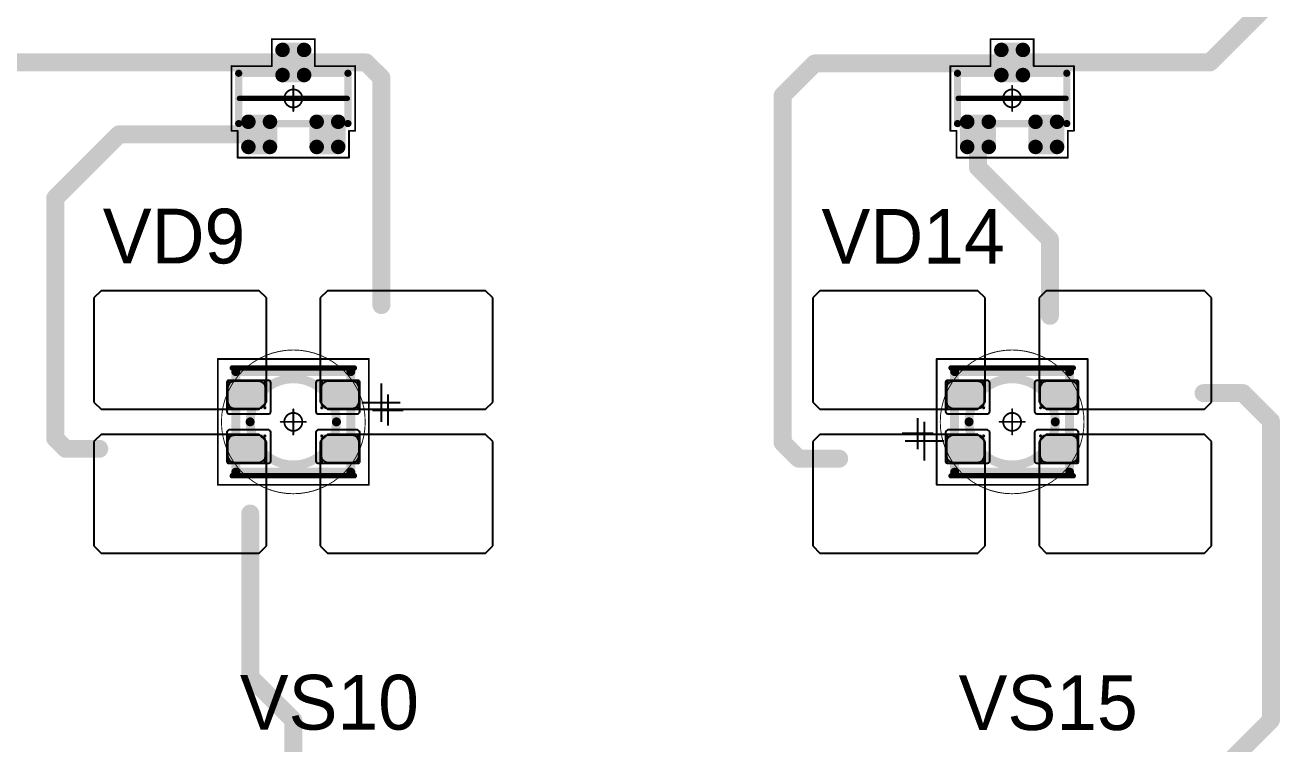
# Model space of a CAD drawing. Header units: millimetres. Extents: x 0 to 400, y 0 to 511.
# Drawn here: x 72.54 to 107.45, y 72.54 to 92.54 of the extents above; entities that cross this region are included whole.
import ezdxf

# ---------------------------------------------------------------- set-up
doc = ezdxf.new("R2010")
doc.units = ezdxf.units.MM
for name, color, linetype in [('Mechanical13', 56, 'Continuous'), ('Mechanical15', 56, 'Continuous'), ('Mechanical2', 216, 'Continuous'), ('TopLayer', 1, 'Continuous'), ('TopOverlay', 2, 'Continuous'), ('TopPaste', 8, 'Continuous'), ('TopSolder', 216, 'Continuous')]:
    doc.layers.add(name, color=color, linetype=linetype)

# ---------------------------------------------------------------- blocks, each defined once
blk = doc.blocks.new('SOT23_583')
at = {"layer": 'Mechanical13', "const_width": 0.2}
for points in [[(-0.7, 1.52), (0.7, 1.52)], [(-0.7, 1.52), (-0.7, -1.52)], [(0.7, 1.52), (0.7, -1.52)], [(-0.7, -1.52), (0.7, -1.52)]]:
    blk.add_lwpolyline(points, dxfattribs=at)
at = {"layer": 'Mechanical13', "const_width": 0.1}
for points in [[(-0.75, 1.52, 1), (-0.65, 1.52, 1)], [(-0.75, 1.52, 1), (-0.65, 1.52, 1)], [(0.65, 1.52, 1), (0.75, 1.52, 1)], [(0.65, 1.52, 1), (0.75, 1.52, 1)], [(-0.75, -1.52, 1), (-0.65, -1.52, 1)], [(-0.75, -1.52, 1), (-0.65, -1.52, 1)], [(0.65, -1.52, 1), (0.75, -1.52, 1)], [(0.65, -1.52, 1), (0.75, -1.52, 1)]]:
    blk.add_lwpolyline(points, format="xyb", close=True, dxfattribs=at)
at = {"layer": 'Mechanical15', "const_width": 0.05}
for points in [[(-1.65, 1.55), (-1.65, -1.55)], [(-1.65, 1.55), (-0.9, 1.55)], [(-0.9, 1.72), (-0.9, 1.55)], [(-0.9, 1.72), (0.9, 1.72)], [(0.9, 1.72), (0.9, 0.6)], [(0, 0.35), (0, -0.35)], [(0.9, 0.6), (1.65, 0.6)], [(1.65, 0.6), (1.65, -0.6)], [(-0.35, 0), (0.35, 0)], [(0.9, -0.6), (1.65, -0.6)], [(0.9, -0.6), (0.9, -1.72)], [(-1.65, -1.55), (-0.9, -1.55)], [(-0.9, -1.55), (-0.9, -1.72)], [(-0.9, -1.72), (0.9, -1.72)]]:
    blk.add_lwpolyline(points, dxfattribs=at)
at = {"layer": 'Mechanical15'}
for points, const_width in [([(-1.662, 1.55, 1), (-1.637, 1.55, 1)], 0.025), ([(-1.662, 1.55, 1), (-1.637, 1.55, 1)], 0.025), ([(-0.913, 1.72, 1), (-0.888, 1.72, 1)], 0.025), ([(-0.913, 1.72, 1), (-0.888, 1.72, 1)], 0.025), ([(-0.913, 1.55, 1), (-0.888, 1.55, 1)], 0.025), ([(-0.913, 1.55, 1), (-0.888, 1.55, 1)], 0.025), ([(0.888, 1.72, 1), (0.913, 1.72, 1)], 0.025), ([(0.888, 1.72, 1), (0.913, 1.72, 1)], 0.025), ([(-0.012, 0.35, 1), (0.012, 0.35, 1)], 0.025), ([(0.888, 0.6, 1), (0.913, 0.6, 1)], 0.025), ([(0.888, 0.6, 1), (0.913, 0.6, 1)], 0.025), ([(1.637, 0.6, 1), (1.662, 0.6, 1)], 0.025), ([(1.637, 0.6, 1), (1.662, 0.6, 1)], 0.025), ([(-0.362, 0, 1), (-0.337, 0, 1)], 0.025), ([(0.25, 0, 1), (-0.25, 0, 1)], 0.05), ([(-0.262, 0, 1), (-0.238, 0, 1)], 0.025), ([(0.238, 0, 1), (0.262, 0, 1)], 0.025), ([(0.337, 0, 1), (0.362, 0, 1)], 0.025), ([(-0.012, -0.35, 1), (0.012, -0.35, 1)], 0.025), ([(0.888, -0.6, 1), (0.913, -0.6, 1)], 0.025), ([(0.888, -0.6, 1), (0.913, -0.6, 1)], 0.025), ([(1.637, -0.6, 1), (1.662, -0.6, 1)], 0.025), ([(1.637, -0.6, 1), (1.662, -0.6, 1)], 0.025), ([(-1.662, -1.55, 1), (-1.637, -1.55, 1)], 0.025), ([(-1.662, -1.55, 1), (-1.637, -1.55, 1)], 0.025), ([(-0.913, -1.55, 1), (-0.888, -1.55, 1)], 0.025), ([(-0.913, -1.55, 1), (-0.888, -1.55, 1)], 0.025), ([(-0.913, -1.72, 1), (-0.888, -1.72, 1)], 0.025), ([(-0.913, -1.72, 1), (-0.888, -1.72, 1)], 0.025), ([(0.888, -1.72, 1), (0.913, -1.72, 1)], 0.025), ([(0.888, -1.72, 1), (0.913, -1.72, 1)], 0.025)]:
    blk.add_lwpolyline(points, format="xyb", close=True, dxfattribs=dict(at, const_width=const_width))
at = {"layer": 'TopLayer', "const_width": 0.1}
for points in [[(-1.4, 1.25, 1), (-1.3, 1.25, 1)], [(-0.7, 1.25, 1), (-0.6, 1.25, 1)], [(-1.4, 0.65, 1), (-1.3, 0.65, 1)], [(-0.7, 0.65, 1), (-0.6, 0.65, 1)], [(0.6, 0.3, 1), (0.7, 0.3, 1)], [(1.3, 0.3, 1), (1.4, 0.3, 1)], [(0.6, -0.3, 1), (0.7, -0.3, 1)], [(1.3, -0.3, 1), (1.4, -0.3, 1)], [(-1.4, -0.65, 1), (-1.3, -0.65, 1)], [(-0.7, -0.65, 1), (-0.6, -0.65, 1)], [(-1.4, -1.25, 1), (-1.3, -1.25, 1)], [(-0.7, -1.25, 1), (-0.6, -1.25, 1)]]:
    blk.add_lwpolyline(points, format="xyb", close=True, dxfattribs=at)
at = {"layer": 'TopLayer'}
for points in [[(-1.45, 1.25), (-1.45, 0.65), (-0.55, 1.25), (-0.55, 0.65)], [(-1.35, 1.35), (-1.35, 0.55), (-0.65, 1.35), (-0.65, 0.55)], [(0.65, 0.4), (0.65, -0.4), (1.35, 0.4), (1.35, -0.4)], [(0.55, 0.3), (0.55, -0.3), (1.45, 0.3), (1.45, -0.3)], [(-1.45, -0.65), (-1.45, -1.25), (-0.55, -0.65), (-0.55, -1.25)], [(-1.35, -0.55), (-1.35, -1.35), (-0.65, -0.55), (-0.65, -1.35)]]:
    blk.add_solid(points, dxfattribs=at)
at = {"layer": 'TopOverlay', "const_width": 0.15}
blk.add_lwpolyline([(0, 1.5), (0, -1.5)], dxfattribs=at)
at = {"layer": 'TopOverlay', "const_width": 0.075}
for points in [[(-0.038, 1.5, 1), (0.038, 1.5, 1)], [(-0.038, -1.5, 1), (0.038, -1.5, 1)]]:
    blk.add_lwpolyline(points, format="xyb", close=True, dxfattribs=at)
at = {"layer": 'TopPaste', "const_width": 0.075}
for points in [[(-1.387, 1.25, 1), (-1.313, 1.25, 1)], [(-0.687, 1.25, 1), (-0.613, 1.25, 1)], [(-1.387, 0.65, 1), (-1.313, 0.65, 1)], [(-0.687, 0.65, 1), (-0.613, 0.65, 1)], [(0.613, 0.3, 1), (0.687, 0.3, 1)], [(1.313, 0.3, 1), (1.387, 0.3, 1)], [(0.613, -0.3, 1), (0.687, -0.3, 1)], [(1.313, -0.3, 1), (1.387, -0.3, 1)], [(-1.387, -0.65, 1), (-1.313, -0.65, 1)], [(-0.687, -0.65, 1), (-0.613, -0.65, 1)], [(-1.387, -1.25, 1), (-1.313, -1.25, 1)], [(-0.687, -1.25, 1), (-0.613, -1.25, 1)]]:
    blk.add_lwpolyline(points, format="xyb", close=True, dxfattribs=at)
at = {"layer": 'TopPaste'}
for points in [[(-1.425, 1.25), (-1.425, 0.65), (-0.575, 1.25), (-0.575, 0.65)], [(-1.35, 1.325), (-1.35, 0.575), (-0.65, 1.325), (-0.65, 0.575)], [(0.65, 0.375), (0.65, -0.375), (1.35, 0.375), (1.35, -0.375)], [(0.575, 0.3), (0.575, -0.3), (1.425, 0.3), (1.425, -0.3)], [(-1.425, -0.65), (-1.425, -1.25), (-0.575, -0.65), (-0.575, -1.25)], [(-1.35, -0.575), (-1.35, -1.325), (-0.65, -0.575), (-0.65, -1.325)]]:
    blk.add_solid(points, dxfattribs=at)
at = {"layer": 'TopSolder', "const_width": 0.202}
for points in [[(-1.451, 1.25, 1), (-1.249, 1.25, 1)], [(-0.751, 1.25, 1), (-0.549, 1.25, 1)], [(-1.451, 0.65, 1), (-1.249, 0.65, 1)], [(-0.751, 0.65, 1), (-0.549, 0.65, 1)], [(0.549, 0.3, 1), (0.751, 0.3, 1)], [(1.249, 0.3, 1), (1.451, 0.3, 1)], [(0.549, -0.3, 1), (0.751, -0.3, 1)], [(1.249, -0.3, 1), (1.451, -0.3, 1)], [(-1.451, -0.65, 1), (-1.249, -0.65, 1)], [(-0.751, -0.65, 1), (-0.549, -0.65, 1)], [(-1.451, -1.25, 1), (-1.249, -1.25, 1)], [(-0.751, -1.25, 1), (-0.549, -1.25, 1)]]:
    blk.add_lwpolyline(points, format="xyb", close=True, dxfattribs=at)
at = {"layer": 'TopSolder'}
for points in [[(-1.35, 1.452), (-1.35, 0.448), (-0.65, 1.452), (-0.65, 0.448)], [(-1.552, 1.25), (-1.552, 0.65), (-0.448, 1.25), (-0.448, 0.65)], [(0.65, 0.502), (0.65, -0.502), (1.35, 0.502), (1.35, -0.502)], [(0.448, 0.3), (0.448, -0.3), (1.552, 0.3), (1.552, -0.3)], [(-1.552, -0.65), (-1.552, -1.25), (-0.448, -0.65), (-0.448, -1.25)], [(-1.35, -0.448), (-1.35, -1.452), (-0.65, -0.448), (-0.65, -1.452)]]:
    blk.add_solid(points, dxfattribs=at)
blk = doc.blocks.new('SOT23_588')
at = {"layer": 'Mechanical13', "const_width": 0.2}
for points in [[(-0.7, 1.52), (0.7, 1.52)], [(-0.7, 1.52), (-0.7, -1.52)], [(0.7, 1.52), (0.7, -1.52)], [(-0.7, -1.52), (0.7, -1.52)]]:
    blk.add_lwpolyline(points, dxfattribs=at)
at = {"layer": 'Mechanical13', "const_width": 0.1}
for points in [[(-0.75, 1.52, 1), (-0.65, 1.52, 1)], [(-0.75, 1.52, 1), (-0.65, 1.52, 1)], [(0.65, 1.52, 1), (0.75, 1.52, 1)], [(0.65, 1.52, 1), (0.75, 1.52, 1)], [(-0.75, -1.52, 1), (-0.65, -1.52, 1)], [(-0.75, -1.52, 1), (-0.65, -1.52, 1)], [(0.65, -1.52, 1), (0.75, -1.52, 1)], [(0.65, -1.52, 1), (0.75, -1.52, 1)]]:
    blk.add_lwpolyline(points, format="xyb", close=True, dxfattribs=at)
at = {"layer": 'Mechanical15', "const_width": 0.05}
for points in [[(-1.65, 1.55), (-1.65, -1.55)], [(-1.65, 1.55), (-0.9, 1.55)], [(-0.9, 1.72), (-0.9, 1.55)], [(-0.9, 1.72), (0.9, 1.72)], [(0.9, 1.72), (0.9, 0.6)], [(0, 0.35), (0, -0.35)], [(0.9, 0.6), (1.65, 0.6)], [(1.65, 0.6), (1.65, -0.6)], [(-0.35, 0), (0.35, 0)], [(0.9, -0.6), (1.65, -0.6)], [(0.9, -0.6), (0.9, -1.72)], [(-1.65, -1.55), (-0.9, -1.55)], [(-0.9, -1.55), (-0.9, -1.72)], [(-0.9, -1.72), (0.9, -1.72)]]:
    blk.add_lwpolyline(points, dxfattribs=at)
at = {"layer": 'Mechanical15'}
for points, const_width in [([(-1.662, 1.55, 1), (-1.637, 1.55, 1)], 0.025), ([(-1.662, 1.55, 1), (-1.637, 1.55, 1)], 0.025), ([(-0.913, 1.72, 1), (-0.888, 1.72, 1)], 0.025), ([(-0.913, 1.72, 1), (-0.888, 1.72, 1)], 0.025), ([(-0.913, 1.55, 1), (-0.888, 1.55, 1)], 0.025), ([(-0.913, 1.55, 1), (-0.888, 1.55, 1)], 0.025), ([(0.888, 1.72, 1), (0.913, 1.72, 1)], 0.025), ([(0.888, 1.72, 1), (0.913, 1.72, 1)], 0.025), ([(-0.012, 0.35, 1), (0.012, 0.35, 1)], 0.025), ([(0.888, 0.6, 1), (0.913, 0.6, 1)], 0.025), ([(0.888, 0.6, 1), (0.913, 0.6, 1)], 0.025), ([(1.637, 0.6, 1), (1.662, 0.6, 1)], 0.025), ([(1.637, 0.6, 1), (1.662, 0.6, 1)], 0.025), ([(-0.362, 0, 1), (-0.337, 0, 1)], 0.025), ([(0.25, 0, 1), (-0.25, 0, 1)], 0.05), ([(-0.262, 0, 1), (-0.238, 0, 1)], 0.025), ([(0.238, 0, 1), (0.262, 0, 1)], 0.025), ([(0.337, 0, 1), (0.362, 0, 1)], 0.025), ([(-0.012, -0.35, 1), (0.012, -0.35, 1)], 0.025), ([(0.888, -0.6, 1), (0.913, -0.6, 1)], 0.025), ([(0.888, -0.6, 1), (0.913, -0.6, 1)], 0.025), ([(1.637, -0.6, 1), (1.662, -0.6, 1)], 0.025), ([(1.637, -0.6, 1), (1.662, -0.6, 1)], 0.025), ([(-1.662, -1.55, 1), (-1.637, -1.55, 1)], 0.025), ([(-1.662, -1.55, 1), (-1.637, -1.55, 1)], 0.025), ([(-0.913, -1.55, 1), (-0.888, -1.55, 1)], 0.025), ([(-0.913, -1.55, 1), (-0.888, -1.55, 1)], 0.025), ([(-0.913, -1.72, 1), (-0.888, -1.72, 1)], 0.025), ([(-0.913, -1.72, 1), (-0.888, -1.72, 1)], 0.025), ([(0.888, -1.72, 1), (0.913, -1.72, 1)], 0.025), ([(0.888, -1.72, 1), (0.913, -1.72, 1)], 0.025)]:
    blk.add_lwpolyline(points, format="xyb", close=True, dxfattribs=dict(at, const_width=const_width))
at = {"layer": 'TopLayer', "const_width": 0.1}
for points in [[(-1.4, 1.25, 1), (-1.3, 1.25, 1)], [(-0.7, 1.25, 1), (-0.6, 1.25, 1)], [(-1.4, 0.65, 1), (-1.3, 0.65, 1)], [(-0.7, 0.65, 1), (-0.6, 0.65, 1)], [(0.6, 0.3, 1), (0.7, 0.3, 1)], [(1.3, 0.3, 1), (1.4, 0.3, 1)], [(0.6, -0.3, 1), (0.7, -0.3, 1)], [(1.3, -0.3, 1), (1.4, -0.3, 1)], [(-1.4, -0.65, 1), (-1.3, -0.65, 1)], [(-0.7, -0.65, 1), (-0.6, -0.65, 1)], [(-1.4, -1.25, 1), (-1.3, -1.25, 1)], [(-0.7, -1.25, 1), (-0.6, -1.25, 1)]]:
    blk.add_lwpolyline(points, format="xyb", close=True, dxfattribs=at)
at = {"layer": 'TopLayer'}
for points in [[(-1.45, 1.25), (-1.45, 0.65), (-0.55, 1.25), (-0.55, 0.65)], [(-1.35, 1.35), (-1.35, 0.55), (-0.65, 1.35), (-0.65, 0.55)], [(0.65, 0.4), (0.65, -0.4), (1.35, 0.4), (1.35, -0.4)], [(0.55, 0.3), (0.55, -0.3), (1.45, 0.3), (1.45, -0.3)], [(-1.45, -0.65), (-1.45, -1.25), (-0.55, -0.65), (-0.55, -1.25)], [(-1.35, -0.55), (-1.35, -1.35), (-0.65, -0.55), (-0.65, -1.35)]]:
    blk.add_solid(points, dxfattribs=at)
at = {"layer": 'TopOverlay', "const_width": 0.15}
blk.add_lwpolyline([(0, 1.5), (0, -1.5)], dxfattribs=at)
at = {"layer": 'TopOverlay', "const_width": 0.075}
for points in [[(-0.038, 1.5, 1), (0.038, 1.5, 1)], [(-0.038, -1.5, 1), (0.038, -1.5, 1)]]:
    blk.add_lwpolyline(points, format="xyb", close=True, dxfattribs=at)
at = {"layer": 'TopPaste', "const_width": 0.075}
for points in [[(-1.387, 1.25, 1), (-1.313, 1.25, 1)], [(-0.687, 1.25, 1), (-0.613, 1.25, 1)], [(-1.387, 0.65, 1), (-1.313, 0.65, 1)], [(-0.687, 0.65, 1), (-0.613, 0.65, 1)], [(0.613, 0.3, 1), (0.687, 0.3, 1)], [(1.313, 0.3, 1), (1.387, 0.3, 1)], [(0.613, -0.3, 1), (0.687, -0.3, 1)], [(1.313, -0.3, 1), (1.387, -0.3, 1)], [(-1.387, -0.65, 1), (-1.313, -0.65, 1)], [(-0.687, -0.65, 1), (-0.613, -0.65, 1)], [(-1.387, -1.25, 1), (-1.313, -1.25, 1)], [(-0.687, -1.25, 1), (-0.613, -1.25, 1)]]:
    blk.add_lwpolyline(points, format="xyb", close=True, dxfattribs=at)
at = {"layer": 'TopPaste'}
for points in [[(-1.425, 1.25), (-1.425, 0.65), (-0.575, 1.25), (-0.575, 0.65)], [(-1.35, 1.325), (-1.35, 0.575), (-0.65, 1.325), (-0.65, 0.575)], [(0.65, 0.375), (0.65, -0.375), (1.35, 0.375), (1.35, -0.375)], [(0.575, 0.3), (0.575, -0.3), (1.425, 0.3), (1.425, -0.3)], [(-1.425, -0.65), (-1.425, -1.25), (-0.575, -0.65), (-0.575, -1.25)], [(-1.35, -0.575), (-1.35, -1.325), (-0.65, -0.575), (-0.65, -1.325)]]:
    blk.add_solid(points, dxfattribs=at)
at = {"layer": 'TopSolder', "const_width": 0.202}
for points in [[(-1.451, 1.25, 1), (-1.249, 1.25, 1)], [(-0.751, 1.25, 1), (-0.549, 1.25, 1)], [(-1.451, 0.65, 1), (-1.249, 0.65, 1)], [(-0.751, 0.65, 1), (-0.549, 0.65, 1)], [(0.549, 0.3, 1), (0.751, 0.3, 1)], [(1.249, 0.3, 1), (1.451, 0.3, 1)], [(0.549, -0.3, 1), (0.751, -0.3, 1)], [(1.249, -0.3, 1), (1.451, -0.3, 1)], [(-1.451, -0.65, 1), (-1.249, -0.65, 1)], [(-0.751, -0.65, 1), (-0.549, -0.65, 1)], [(-1.451, -1.25, 1), (-1.249, -1.25, 1)], [(-0.751, -1.25, 1), (-0.549, -1.25, 1)]]:
    blk.add_lwpolyline(points, format="xyb", close=True, dxfattribs=at)
at = {"layer": 'TopSolder'}
for points in [[(-1.35, 1.452), (-1.35, 0.448), (-0.65, 1.452), (-0.65, 0.448)], [(-1.552, 1.25), (-1.552, 0.65), (-0.448, 1.25), (-0.448, 0.65)], [(0.65, 0.502), (0.65, -0.502), (1.35, 0.502), (1.35, -0.502)], [(0.448, 0.3), (0.448, -0.3), (1.552, 0.3), (1.552, -0.3)], [(-1.552, -0.65), (-1.552, -1.25), (-0.448, -0.65), (-0.448, -1.25)], [(-1.35, -0.448), (-1.35, -1.452), (-0.65, -0.448), (-0.65, -1.452)]]:
    blk.add_solid(points, dxfattribs=at)
blk = doc.blocks.new('E65F_787')
at = {"layer": 'Mechanical13'}
for p, q in [((2.441, 1.071), (2.441, 0)), ((1.905, 0.536), (2.976, 0.536))]:
    blk.add_line(p, q, dxfattribs=at)
at = {"layer": 'Mechanical13', "const_width": 0.25}
for points in [[(-1.6, 1.4), (-1.6, -1.4)], [(1.6, 1.4), (-1.6, 1.4)], [(1.6, 1.4), (1.6, -1.4)], [(1.6, -1.4), (-1.6, -1.4)]]:
    blk.add_lwpolyline(points, dxfattribs=at)
at = {"layer": 'Mechanical13'}
for points, const_width in [([(-1.663, 1.4, 1), (-1.538, 1.4, 1)], 0.125), ([(-1.663, 1.4, 1), (-1.538, 1.4, 1)], 0.125), ([(1.537, 1.4, 1), (1.662, 1.4, 1)], 0.125), ([(1.537, 1.4, 1), (1.662, 1.4, 1)], 0.125), ([(1.2, 0, 1), (-1.2, 0, 1)], 0.25), ([(-1.263, 0, 1), (-1.138, 0, 1)], 0.125), ([(1.137, 0, 1), (1.262, 0, 1)], 0.125), ([(-1.663, -1.4, 1), (-1.538, -1.4, 1)], 0.125), ([(-1.663, -1.4, 1), (-1.538, -1.4, 1)], 0.125), ([(1.537, -1.4, 1), (1.662, -1.4, 1)], 0.125), ([(1.537, -1.4, 1), (1.662, -1.4, 1)], 0.125)]:
    blk.add_lwpolyline(points, format="xyb", close=True, dxfattribs=dict(at, const_width=const_width))
at = {"layer": 'Mechanical15', "const_width": 0.05}
for points in [[(2.1, 1.75), (-2.1, 1.75)], [(-2.1, 1.75), (-2.1, -1.75)], [(2.1, 1.75), (2.1, -1.75)], [(0, 0.35), (0, -0.35)], [(0, 0.35), (0, -0.35)], [(0.35, 0), (-0.35, 0)], [(0.35, 0), (-0.35, 0)], [(2.1, -1.75), (-2.1, -1.75)]]:
    blk.add_lwpolyline(points, dxfattribs=at)
at = {"layer": 'Mechanical15'}
for points, const_width in [([(-2.113, 1.75, 1), (-2.088, 1.75, 1)], 0.025), ([(-2.113, 1.75, 1), (-2.088, 1.75, 1)], 0.025), ([(2.087, 1.75, 1), (2.112, 1.75, 1)], 0.025), ([(2.087, 1.75, 1), (2.112, 1.75, 1)], 0.025), ([(-0.013, 0.35, 1), (0.012, 0.35, 1)], 0.025), ([(-0.013, 0.35, 1), (0.012, 0.35, 1)], 0.025), ([(-0.363, 0, 1), (-0.338, 0, 1)], 0.025), ([(-0.363, 0, 1), (-0.338, 0, 1)], 0.025), ([(0.25, 0, 1), (-0.25, 0, 1)], 0.05), ([(0.25, 0, 1), (-0.25, 0, 1)], 0.05), ([(-0.263, 0, 1), (-0.238, 0, 1)], 0.025), ([(-0.263, 0, 1), (-0.238, 0, 1)], 0.025), ([(0.237, 0, 1), (0.262, 0, 1)], 0.025), ([(0.237, 0, 1), (0.262, 0, 1)], 0.025), ([(0.337, 0, 1), (0.362, 0, 1)], 0.025), ([(0.337, 0, 1), (0.362, 0, 1)], 0.025), ([(-0.013, -0.35, 1), (0.012, -0.35, 1)], 0.025), ([(-0.013, -0.35, 1), (0.012, -0.35, 1)], 0.025), ([(-2.113, -1.75, 1), (-2.088, -1.75, 1)], 0.025), ([(-2.113, -1.75, 1), (-2.088, -1.75, 1)], 0.025), ([(2.087, -1.75, 1), (2.112, -1.75, 1)], 0.025), ([(2.087, -1.75, 1), (2.112, -1.75, 1)], 0.025)]:
    blk.add_lwpolyline(points, format="xyb", close=True, dxfattribs=dict(at, const_width=const_width))
at = {"layer": 'TopLayer'}
for p, q in [((-5.35, 3.65), (-5.55, 3.45)), ((-0.95, 3.65), (-5.35, 3.65)), ((-5.35, 3.65), (-5.35, 3.65)), ((-0.75, 3.45), (-0.95, 3.65)), ((0.95, 3.65), (0.75, 3.45)), ((5.35, 3.65), (0.95, 3.65)), ((0.95, 3.65), (0.95, 3.65)), ((5.55, 3.45), (5.35, 3.65)), ((-5.55, 3.45), (-5.55, 3.45)), ((-5.55, 3.45), (-5.55, 0.55)), ((-0.75, 0.55), (-0.75, 3.45)), ((0.75, 3.45), (0.75, 3.45)), ((0.75, 3.45), (0.75, 0.55)), ((5.55, 0.55), (5.55, 3.45)), ((-5.55, 0.55), (-5.35, 0.35)), ((-5.35, 0.35), (-0.95, 0.35)), ((-0.95, 0.35), (-0.75, 0.55)), ((0.75, 0.55), (0.95, 0.35)), ((0.95, 0.35), (5.35, 0.35)), ((5.35, 0.35), (5.55, 0.55)), ((-5.35, -0.35), (-5.55, -0.55)), ((-5.55, -0.55), (-5.55, -0.55)), ((-5.55, -0.55), (-5.55, -3.45)), ((-0.95, -0.35), (-5.35, -0.35)), ((-5.35, -0.35), (-5.35, -0.35)), ((-0.75, -0.55), (-0.95, -0.35)), ((-0.75, -3.45), (-0.75, -0.55)), ((0.95, -0.35), (0.75, -0.55)), ((0.75, -0.55), (0.75, -0.55)), ((0.75, -0.55), (0.75, -3.45)), ((5.35, -0.35), (0.95, -0.35)), ((0.95, -0.35), (0.95, -0.35)), ((5.55, -0.55), (5.35, -0.35)), ((5.55, -3.45), (5.55, -0.55)), ((-5.55, -3.45), (-5.35, -3.65)), ((-0.95, -3.65), (-0.75, -3.45)), ((0.75, -3.45), (0.95, -3.65)), ((5.35, -3.65), (5.55, -3.45)), ((-5.35, -3.65), (-0.95, -3.65)), ((0.95, -3.65), (5.35, -3.65))]:
    blk.add_line(p, q, dxfattribs=at)
at = {"layer": 'TopLayer', "const_width": 0.04}
for points in [[(-1.83, 1.11, 1), (-1.79, 1.11, 1)], [(-0.81, 1.11, 1), (-0.77, 1.11, 1)], [(0.77, 1.11, 1), (0.81, 1.11, 1)], [(1.79, 1.11, 1), (1.83, 1.11, 1)], [(-1.83, 0.39, 1), (-1.79, 0.39, 1)], [(-0.81, 0.39, 1), (-0.77, 0.39, 1)], [(0.77, 0.39, 1), (0.81, 0.39, 1)], [(1.79, 0.39, 1), (1.83, 0.39, 1)], [(-1.83, -0.39, 1), (-1.79, -0.39, 1)], [(-0.81, -0.39, 1), (-0.77, -0.39, 1)], [(0.77, -0.39, 1), (0.81, -0.39, 1)], [(1.79, -0.39, 1), (1.83, -0.39, 1)], [(-1.83, -1.11, 1), (-1.79, -1.11, 1)], [(-0.81, -1.11, 1), (-0.77, -1.11, 1)], [(0.77, -1.11, 1), (0.81, -1.11, 1)], [(1.79, -1.11, 1), (1.83, -1.11, 1)]]:
    blk.add_lwpolyline(points, format="xyb", close=True, dxfattribs=at)
at = {"layer": 'TopLayer'}
for points in [[(-1.85, 1.11), (-1.85, 0.39), (-0.75, 1.11), (-0.75, 0.39)], [(-1.81, 1.15), (-1.81, 0.35), (-0.79, 1.15), (-0.79, 0.35)], [(0.75, 1.11), (0.75, 0.39), (1.85, 1.11), (1.85, 0.39)], [(0.79, 1.15), (0.79, 0.35), (1.81, 1.15), (1.81, 0.35)], [(-1.85, -0.39), (-1.85, -1.11), (-0.75, -0.39), (-0.75, -1.11)], [(-1.81, -0.35), (-1.81, -1.15), (-0.79, -0.35), (-0.79, -1.15)], [(0.75, -0.39), (0.75, -1.11), (1.85, -0.39), (1.85, -1.11)], [(0.79, -0.35), (0.79, -1.15), (1.81, -0.35), (1.81, -1.15)]]:
    blk.add_solid(points, dxfattribs=at)
at = {"layer": 'TopOverlay'}
for p, q in [((2.628, 0.757), (2.628, -0.1)), ((2.2, 0.328), (3.057, 0.328))]:
    blk.add_line(p, q, dxfattribs=at)
at = {"layer": 'TopOverlay', "const_width": 0.15}
for points in [[(1.7, 1.5), (-1.7, 1.5)], [(1.7, -1.5), (-1.7, -1.5)]]:
    blk.add_lwpolyline(points, dxfattribs=at)
at = {"layer": 'TopOverlay', "const_width": 0.075}
for points in [[(-1.738, 1.5, 1), (-1.663, 1.5, 1)], [(1.662, 1.5, 1), (1.737, 1.5, 1)], [(-1.738, -1.5, 1), (-1.663, -1.5, 1)], [(1.662, -1.5, 1), (1.737, -1.5, 1)]]:
    blk.add_lwpolyline(points, format="xyb", close=True, dxfattribs=at)
at = {"layer": 'TopPaste'}
for p, q in [((-1.773, 1.073), (-1.814, 1.011)), ((-1.711, 1.114), (-1.773, 1.073)), ((-1.638, 1.129), (-1.711, 1.114)), ((-0.963, 1.129), (-1.638, 1.129)), ((-0.889, 1.114), (-0.963, 1.129)), ((-0.827, 1.073), (-0.889, 1.114)), ((-0.786, 1.011), (-0.827, 1.073)), ((0.827, 1.073), (0.786, 1.011)), ((0.889, 1.114), (0.827, 1.073)), ((0.962, 1.129), (0.889, 1.114)), ((1.637, 1.129), (0.962, 1.129)), ((1.711, 1.114), (1.637, 1.129)), ((1.773, 1.073), (1.711, 1.114)), ((1.814, 1.011), (1.773, 1.073)), ((-1.814, 1.011), (-1.829, 0.938)), ((-1.829, 0.938), (-1.829, 0.563)), ((-0.771, 0.938), (-0.786, 1.011)), ((-0.771, 0.563), (-0.771, 0.938)), ((0.786, 1.011), (0.771, 0.938)), ((0.771, 0.938), (0.771, 0.563)), ((1.829, 0.938), (1.814, 1.011)), ((1.829, 0.563), (1.829, 0.938)), ((-1.829, 0.563), (-1.814, 0.489)), ((-1.814, 0.489), (-1.773, 0.427)), ((-1.773, 0.427), (-1.711, 0.386)), ((-1.711, 0.386), (-1.638, 0.371)), ((-1.638, 0.371), (-0.963, 0.371)), ((-0.963, 0.371), (-0.889, 0.386)), ((-0.889, 0.386), (-0.827, 0.427)), ((-0.827, 0.427), (-0.786, 0.489)), ((-0.786, 0.489), (-0.771, 0.563)), ((0.771, 0.563), (0.786, 0.489)), ((0.786, 0.489), (0.827, 0.427)), ((0.827, 0.427), (0.889, 0.386)), ((0.889, 0.386), (0.962, 0.371)), ((0.962, 0.371), (1.637, 0.371)), ((1.637, 0.371), (1.711, 0.386)), ((1.711, 0.386), (1.773, 0.427)), ((1.773, 0.427), (1.814, 0.489)), ((1.814, 0.489), (1.829, 0.563)), ((-1.814, -0.489), (-1.829, -0.563)), ((-1.829, -0.563), (-1.829, -0.938)), ((-1.773, -0.427), (-1.814, -0.489)), ((-1.711, -0.386), (-1.773, -0.427)), ((-1.638, -0.371), (-1.711, -0.386)), ((-0.963, -0.371), (-1.638, -0.371)), ((-0.889, -0.386), (-0.963, -0.371)), ((-0.827, -0.427), (-0.889, -0.386)), ((-0.786, -0.489), (-0.827, -0.427)), ((-0.771, -0.563), (-0.786, -0.489)), ((-0.771, -0.938), (-0.771, -0.563)), ((0.786, -0.489), (0.771, -0.563)), ((0.771, -0.563), (0.771, -0.938)), ((0.827, -0.427), (0.786, -0.489)), ((0.889, -0.386), (0.827, -0.427)), ((0.962, -0.371), (0.889, -0.386)), ((1.637, -0.371), (0.962, -0.371)), ((1.711, -0.386), (1.637, -0.371)), ((1.773, -0.427), (1.711, -0.386)), ((1.814, -0.489), (1.773, -0.427)), ((1.829, -0.563), (1.814, -0.489)), ((1.829, -0.938), (1.829, -0.563)), ((-1.829, -0.938), (-1.814, -1.011)), ((-1.814, -1.011), (-1.773, -1.073)), ((-0.827, -1.073), (-0.786, -1.011)), ((-0.786, -1.011), (-0.771, -0.938)), ((0.771, -0.938), (0.786, -1.011)), ((0.786, -1.011), (0.827, -1.073)), ((1.773, -1.073), (1.814, -1.011)), ((1.814, -1.011), (1.829, -0.938)), ((-1.773, -1.073), (-1.711, -1.114)), ((-1.711, -1.114), (-1.638, -1.129)), ((-1.638, -1.129), (-0.963, -1.129)), ((-0.963, -1.129), (-0.889, -1.114)), ((-0.889, -1.114), (-0.827, -1.073)), ((0.827, -1.073), (0.889, -1.114)), ((0.889, -1.114), (0.962, -1.129)), ((0.962, -1.129), (1.637, -1.129)), ((1.637, -1.129), (1.711, -1.114)), ((1.711, -1.114), (1.773, -1.073))]:
    blk.add_line(p, q, dxfattribs=at)
at = {"layer": 'TopSolder'}
for p, q in [((-1.842, 1.129), (-1.85, 1.111)), ((-1.85, 1.111), (-1.85, 1.101)), ((-1.85, 1.101), (-1.85, 1.101)), ((-1.85, 1.101), (-1.85, 0.301)), ((-1.828, 1.143), (-1.842, 1.129)), ((-1.81, 1.151), (-1.828, 1.143)), ((-1.8, 1.151), (-1.81, 1.151)), ((-0.7, 1.151), (-1.8, 1.151)), ((-0.685, 1.151), (-0.7, 1.151)), ((-0.7, 1.151), (-0.7, 1.151)), ((-0.658, 1.139), (-0.685, 1.151)), ((-0.636, 1.118), (-0.658, 1.139)), ((-0.625, 1.09), (-0.636, 1.118)), ((-0.625, 1.076), (-0.625, 1.09)), ((-0.625, 0.301), (-0.625, 1.076)), ((0.636, 1.118), (0.625, 1.09)), ((0.625, 1.09), (0.625, 1.076)), ((0.625, 1.076), (0.625, 1.076)), ((0.625, 1.076), (0.625, 0.301)), ((0.657, 1.139), (0.636, 1.118)), ((0.685, 1.151), (0.657, 1.139)), ((0.7, 1.151), (0.685, 1.151)), ((1.8, 1.151), (0.7, 1.151)), ((1.81, 1.151), (1.8, 1.151)), ((1.8, 1.151), (1.8, 1.151)), ((1.828, 1.143), (1.81, 1.151)), ((1.842, 1.129), (1.828, 1.143)), ((1.85, 1.111), (1.842, 1.129)), ((1.85, 1.101), (1.85, 1.111)), ((1.85, 0.301), (1.85, 1.101)), ((-1.85, 0.301), (-1.85, 0.286)), ((-1.85, 0.286), (-1.839, 0.258)), ((-1.839, 0.258), (-1.818, 0.237)), ((-1.818, 0.237), (-1.79, 0.226)), ((-1.79, 0.226), (-1.775, 0.226)), ((-1.775, 0.226), (-1.775, 0.226)), ((-1.775, 0.226), (-0.7, 0.226)), ((-0.7, 0.226), (-0.685, 0.226)), ((-0.685, 0.226), (-0.658, 0.237)), ((-0.658, 0.237), (-0.636, 0.258)), ((-0.636, 0.258), (-0.625, 0.286)), ((-0.625, 0.286), (-0.625, 0.301)), ((-0.625, 0.301), (-0.625, 0.301)), ((0.625, 0.301), (0.625, 0.286)), ((0.625, 0.286), (0.636, 0.258)), ((0.636, 0.258), (0.657, 0.237)), ((0.657, 0.237), (0.685, 0.226)), ((0.685, 0.226), (0.7, 0.226)), ((0.7, 0.226), (0.7, 0.226)), ((0.7, 0.226), (1.775, 0.226)), ((1.775, 0.226), (1.79, 0.226)), ((1.79, 0.226), (1.817, 0.237)), ((1.817, 0.237), (1.839, 0.258)), ((1.839, 0.258), (1.85, 0.286)), ((1.85, 0.286), (1.85, 0.301)), ((1.85, 0.301), (1.85, 0.301)), ((-1.839, -0.257), (-1.85, -0.285)), ((-1.85, -0.285), (-1.85, -0.299)), ((-1.85, -0.299), (-1.85, -0.299)), ((-1.85, -0.299), (-1.85, -1.099)), ((-1.818, -0.236), (-1.839, -0.257)), ((-1.79, -0.224), (-1.818, -0.236)), ((-1.775, -0.224), (-1.79, -0.224)), ((-0.7, -0.224), (-1.775, -0.224)), ((-0.685, -0.224), (-0.7, -0.224)), ((-0.7, -0.224), (-0.7, -0.224)), ((-0.658, -0.236), (-0.685, -0.224)), ((-0.636, -0.257), (-0.658, -0.236)), ((-0.625, -0.285), (-0.636, -0.257)), ((-0.625, -0.299), (-0.625, -0.285)), ((-0.625, -1.074), (-0.625, -0.299)), ((0.636, -0.257), (0.625, -0.285)), ((0.625, -0.285), (0.625, -0.299)), ((0.625, -0.299), (0.625, -0.299)), ((0.625, -0.299), (0.625, -1.074)), ((0.657, -0.236), (0.636, -0.257)), ((0.685, -0.224), (0.657, -0.236)), ((0.7, -0.224), (0.685, -0.224)), ((1.775, -0.224), (0.7, -0.224)), ((1.79, -0.224), (1.775, -0.224)), ((1.775, -0.224), (1.775, -0.224)), ((1.817, -0.236), (1.79, -0.224)), ((1.839, -0.257), (1.817, -0.236)), ((1.85, -0.285), (1.839, -0.257)), ((1.85, -0.299), (1.85, -0.285)), ((1.85, -1.099), (1.85, -0.299)), ((-1.85, -1.099), (-1.85, -1.109)), ((-1.85, -1.109), (-1.842, -1.128)), ((-1.842, -1.128), (-1.828, -1.142)), ((-1.828, -1.142), (-1.81, -1.149)), ((-1.81, -1.149), (-1.8, -1.149)), ((-1.8, -1.149), (-0.7, -1.149)), ((-1.8, -1.149), (-1.8, -1.149)), ((-0.7, -1.149), (-0.685, -1.149)), ((-0.685, -1.149), (-0.658, -1.138)), ((-0.658, -1.138), (-0.636, -1.117)), ((-0.636, -1.117), (-0.625, -1.089)), ((-0.625, -1.089), (-0.625, -1.074)), ((-0.625, -1.074), (-0.625, -1.074)), ((0.625, -1.074), (0.625, -1.089)), ((0.625, -1.089), (0.636, -1.117)), ((0.636, -1.117), (0.657, -1.138)), ((0.657, -1.138), (0.685, -1.149)), ((0.685, -1.149), (0.7, -1.149)), ((0.7, -1.149), (1.8, -1.149)), ((0.7, -1.149), (0.7, -1.149)), ((1.8, -1.149), (1.81, -1.149)), ((1.81, -1.149), (1.828, -1.142)), ((1.828, -1.142), (1.842, -1.128)), ((1.842, -1.128), (1.85, -1.109)), ((1.85, -1.109), (1.85, -1.099)), ((1.85, -1.099), (1.85, -1.099))]:
    blk.add_line(p, q, dxfattribs=at)
blk = doc.blocks.new('E65F_792')
at = {"layer": 'Mechanical13'}
for p, q in [((2.441, 1.071), (2.441, 0)), ((1.905, 0.536), (2.976, 0.536))]:
    blk.add_line(p, q, dxfattribs=at)
at = {"layer": 'Mechanical13', "const_width": 0.25}
for points in [[(-1.6, -1.4), (-1.6, 1.4)], [(-1.6, 1.4), (1.6, 1.4)], [(1.6, -1.4), (1.6, 1.4)], [(-1.6, -1.4), (1.6, -1.4)]]:
    blk.add_lwpolyline(points, dxfattribs=at)
at = {"layer": 'Mechanical13'}
for points, const_width in [([(-1.663, 1.4, 1), (-1.538, 1.4, 1)], 0.125), ([(-1.663, 1.4, 1), (-1.538, 1.4, 1)], 0.125), ([(1.537, 1.4, 1), (1.662, 1.4, 1)], 0.125), ([(1.537, 1.4, 1), (1.662, 1.4, 1)], 0.125), ([(1.2, 0, 1), (-1.2, 0, 1)], 0.25), ([(-1.263, 0, 1), (-1.138, 0, 1)], 0.125), ([(1.137, 0, 1), (1.262, 0, 1)], 0.125), ([(-1.663, -1.4, 1), (-1.538, -1.4, 1)], 0.125), ([(-1.663, -1.4, 1), (-1.538, -1.4, 1)], 0.125), ([(1.537, -1.4, 1), (1.662, -1.4, 1)], 0.125), ([(1.537, -1.4, 1), (1.662, -1.4, 1)], 0.125)]:
    blk.add_lwpolyline(points, format="xyb", close=True, dxfattribs=dict(at, const_width=const_width))
at = {"layer": 'Mechanical15', "const_width": 0.05}
for points in [[(-2.1, 1.75), (2.1, 1.75)], [(-2.1, -1.75), (-2.1, 1.75)], [(2.1, -1.75), (2.1, 1.75)], [(0, -0.35), (0, 0.35)], [(0, -0.35), (0, 0.35)], [(-0.35, 0), (0.35, 0)], [(-0.35, 0), (0.35, 0)], [(-2.1, -1.75), (2.1, -1.75)]]:
    blk.add_lwpolyline(points, dxfattribs=at)
at = {"layer": 'Mechanical15'}
for points, const_width in [([(-2.113, 1.75, 1), (-2.088, 1.75, 1)], 0.025), ([(-2.113, 1.75, 1), (-2.088, 1.75, 1)], 0.025), ([(2.087, 1.75, 1), (2.112, 1.75, 1)], 0.025), ([(2.087, 1.75, 1), (2.112, 1.75, 1)], 0.025), ([(-0.013, 0.35, 1), (0.012, 0.35, 1)], 0.025), ([(-0.013, 0.35, 1), (0.012, 0.35, 1)], 0.025), ([(-0.363, 0, 1), (-0.338, 0, 1)], 0.025), ([(-0.363, 0, 1), (-0.338, 0, 1)], 0.025), ([(0.25, 0, 1), (-0.25, 0, 1)], 0.05), ([(0.25, 0, 1), (-0.25, 0, 1)], 0.05), ([(-0.263, 0, 1), (-0.238, 0, 1)], 0.025), ([(-0.263, 0, 1), (-0.238, 0, 1)], 0.025), ([(0.237, 0, 1), (0.262, 0, 1)], 0.025), ([(0.237, 0, 1), (0.262, 0, 1)], 0.025), ([(0.337, 0, 1), (0.362, 0, 1)], 0.025), ([(0.337, 0, 1), (0.362, 0, 1)], 0.025), ([(-0.013, -0.35, 1), (0.012, -0.35, 1)], 0.025), ([(-0.013, -0.35, 1), (0.012, -0.35, 1)], 0.025), ([(-2.113, -1.75, 1), (-2.088, -1.75, 1)], 0.025), ([(-2.113, -1.75, 1), (-2.088, -1.75, 1)], 0.025), ([(2.087, -1.75, 1), (2.112, -1.75, 1)], 0.025), ([(2.087, -1.75, 1), (2.112, -1.75, 1)], 0.025)]:
    blk.add_lwpolyline(points, format="xyb", close=True, dxfattribs=dict(at, const_width=const_width))
at = {"layer": 'TopLayer'}
for p, q in [((-5.35, 3.65), (-5.55, 3.45)), ((-0.95, 3.65), (-5.35, 3.65)), ((-5.35, 3.65), (-5.35, 3.65)), ((-0.75, 3.45), (-0.95, 3.65)), ((0.95, 3.65), (0.75, 3.45)), ((5.35, 3.65), (0.95, 3.65)), ((0.95, 3.65), (0.95, 3.65)), ((5.55, 3.45), (5.35, 3.65)), ((-5.55, 3.45), (-5.55, 3.45)), ((-5.55, 3.45), (-5.55, 0.55)), ((-0.75, 0.55), (-0.75, 3.45)), ((0.75, 3.45), (0.75, 3.45)), ((0.75, 3.45), (0.75, 0.55)), ((5.55, 0.55), (5.55, 3.45)), ((-5.55, 0.55), (-5.35, 0.35)), ((-5.35, 0.35), (-0.95, 0.35)), ((-0.95, 0.35), (-0.75, 0.55)), ((0.75, 0.55), (0.95, 0.35)), ((0.95, 0.35), (5.35, 0.35)), ((5.35, 0.35), (5.55, 0.55)), ((-5.35, -0.35), (-5.55, -0.55)), ((-5.55, -0.55), (-5.55, -0.55)), ((-5.55, -0.55), (-5.55, -3.45)), ((-0.95, -0.35), (-5.35, -0.35)), ((-5.35, -0.35), (-5.35, -0.35)), ((-0.75, -0.55), (-0.95, -0.35)), ((-0.75, -3.45), (-0.75, -0.55)), ((0.95, -0.35), (0.75, -0.55)), ((0.75, -0.55), (0.75, -0.55)), ((0.75, -0.55), (0.75, -3.45)), ((5.35, -0.35), (0.95, -0.35)), ((0.95, -0.35), (0.95, -0.35)), ((5.55, -0.55), (5.35, -0.35)), ((5.55, -3.45), (5.55, -0.55)), ((-5.55, -3.45), (-5.35, -3.65)), ((-0.95, -3.65), (-0.75, -3.45)), ((0.75, -3.45), (0.95, -3.65)), ((5.35, -3.65), (5.55, -3.45)), ((-5.35, -3.65), (-0.95, -3.65)), ((0.95, -3.65), (5.35, -3.65))]:
    blk.add_line(p, q, dxfattribs=at)
at = {"layer": 'TopLayer', "const_width": 0.04}
for points in [[(-1.83, 1.11, 1), (-1.79, 1.11, 1)], [(-0.81, 1.11, 1), (-0.77, 1.11, 1)], [(0.77, 1.11, 1), (0.81, 1.11, 1)], [(1.79, 1.11, 1), (1.83, 1.11, 1)], [(-1.83, 0.39, 1), (-1.79, 0.39, 1)], [(-0.81, 0.39, 1), (-0.77, 0.39, 1)], [(0.77, 0.39, 1), (0.81, 0.39, 1)], [(1.79, 0.39, 1), (1.83, 0.39, 1)], [(-1.83, -0.39, 1), (-1.79, -0.39, 1)], [(-0.81, -0.39, 1), (-0.77, -0.39, 1)], [(0.77, -0.39, 1), (0.81, -0.39, 1)], [(1.79, -0.39, 1), (1.83, -0.39, 1)], [(-1.83, -1.11, 1), (-1.79, -1.11, 1)], [(-0.81, -1.11, 1), (-0.77, -1.11, 1)], [(0.77, -1.11, 1), (0.81, -1.11, 1)], [(1.79, -1.11, 1), (1.83, -1.11, 1)]]:
    blk.add_lwpolyline(points, format="xyb", close=True, dxfattribs=at)
at = {"layer": 'TopLayer'}
for points in [[(-1.85, 1.11), (-1.85, 0.39), (-0.75, 1.11), (-0.75, 0.39)], [(-1.81, 1.15), (-1.81, 0.35), (-0.79, 1.15), (-0.79, 0.35)], [(0.75, 1.11), (0.75, 0.39), (1.85, 1.11), (1.85, 0.39)], [(0.79, 1.15), (0.79, 0.35), (1.81, 1.15), (1.81, 0.35)], [(-1.85, -0.39), (-1.85, -1.11), (-0.75, -0.39), (-0.75, -1.11)], [(-1.81, -0.35), (-1.81, -1.15), (-0.79, -0.35), (-0.79, -1.15)], [(0.75, -0.39), (0.75, -1.11), (1.85, -0.39), (1.85, -1.11)], [(0.79, -0.35), (0.79, -1.15), (1.81, -0.35), (1.81, -1.15)]]:
    blk.add_solid(points, dxfattribs=at)
at = {"layer": 'TopOverlay'}
for p, q in [((2.628, 0.757), (2.628, -0.1)), ((2.2, 0.328), (3.057, 0.328))]:
    blk.add_line(p, q, dxfattribs=at)
at = {"layer": 'TopOverlay', "const_width": 0.15}
for points in [[(-1.7, 1.5), (1.7, 1.5)], [(-1.7, -1.5), (1.7, -1.5)]]:
    blk.add_lwpolyline(points, dxfattribs=at)
at = {"layer": 'TopOverlay', "const_width": 0.075}
for points in [[(-1.738, 1.5, 1), (-1.663, 1.5, 1)], [(1.662, 1.5, 1), (1.737, 1.5, 1)], [(-1.738, -1.5, 1), (-1.663, -1.5, 1)], [(1.662, -1.5, 1), (1.737, -1.5, 1)]]:
    blk.add_lwpolyline(points, format="xyb", close=True, dxfattribs=at)
at = {"layer": 'TopPaste'}
for p, q in [((-1.773, 1.073), (-1.814, 1.011)), ((-1.711, 1.114), (-1.773, 1.073)), ((-1.638, 1.129), (-1.711, 1.114)), ((-0.963, 1.129), (-1.638, 1.129)), ((-0.889, 1.114), (-0.963, 1.129)), ((-0.827, 1.073), (-0.889, 1.114)), ((-0.786, 1.011), (-0.827, 1.073)), ((0.827, 1.073), (0.786, 1.011)), ((0.889, 1.114), (0.827, 1.073)), ((0.962, 1.129), (0.889, 1.114)), ((1.637, 1.129), (0.962, 1.129)), ((1.711, 1.114), (1.637, 1.129)), ((1.773, 1.073), (1.711, 1.114)), ((1.814, 1.011), (1.773, 1.073)), ((-1.814, 1.011), (-1.829, 0.938)), ((-1.829, 0.938), (-1.829, 0.563)), ((-0.771, 0.938), (-0.786, 1.011)), ((-0.771, 0.563), (-0.771, 0.938)), ((0.786, 1.011), (0.771, 0.938)), ((0.771, 0.938), (0.771, 0.563)), ((1.829, 0.938), (1.814, 1.011)), ((1.829, 0.563), (1.829, 0.938)), ((-1.829, 0.563), (-1.814, 0.489)), ((-1.814, 0.489), (-1.773, 0.427)), ((-1.773, 0.427), (-1.711, 0.386)), ((-1.711, 0.386), (-1.638, 0.371)), ((-1.638, 0.371), (-0.963, 0.371)), ((-0.963, 0.371), (-0.889, 0.386)), ((-0.889, 0.386), (-0.827, 0.427)), ((-0.827, 0.427), (-0.786, 0.489)), ((-0.786, 0.489), (-0.771, 0.563)), ((0.771, 0.563), (0.786, 0.489)), ((0.786, 0.489), (0.827, 0.427)), ((0.827, 0.427), (0.889, 0.386)), ((0.889, 0.386), (0.962, 0.371)), ((0.962, 0.371), (1.637, 0.371)), ((1.637, 0.371), (1.711, 0.386)), ((1.711, 0.386), (1.773, 0.427)), ((1.773, 0.427), (1.814, 0.489)), ((1.814, 0.489), (1.829, 0.563)), ((-1.814, -0.489), (-1.829, -0.563)), ((-1.829, -0.563), (-1.829, -0.938)), ((-1.773, -0.427), (-1.814, -0.489)), ((-1.711, -0.386), (-1.773, -0.427)), ((-1.638, -0.371), (-1.711, -0.386)), ((-0.963, -0.371), (-1.638, -0.371)), ((-0.889, -0.386), (-0.963, -0.371)), ((-0.827, -0.427), (-0.889, -0.386)), ((-0.786, -0.489), (-0.827, -0.427)), ((-0.771, -0.563), (-0.786, -0.489)), ((-0.771, -0.938), (-0.771, -0.563)), ((0.786, -0.489), (0.771, -0.563)), ((0.771, -0.563), (0.771, -0.938)), ((0.827, -0.427), (0.786, -0.489)), ((0.889, -0.386), (0.827, -0.427)), ((0.962, -0.371), (0.889, -0.386)), ((1.637, -0.371), (0.962, -0.371)), ((1.711, -0.386), (1.637, -0.371)), ((1.773, -0.427), (1.711, -0.386)), ((1.814, -0.489), (1.773, -0.427)), ((1.829, -0.563), (1.814, -0.489)), ((1.829, -0.938), (1.829, -0.563)), ((-1.829, -0.938), (-1.814, -1.011)), ((-1.814, -1.011), (-1.773, -1.073)), ((-0.827, -1.073), (-0.786, -1.011)), ((-0.786, -1.011), (-0.771, -0.938)), ((0.771, -0.938), (0.786, -1.011)), ((0.786, -1.011), (0.827, -1.073)), ((1.773, -1.073), (1.814, -1.011)), ((1.814, -1.011), (1.829, -0.938)), ((-1.773, -1.073), (-1.711, -1.114)), ((-1.711, -1.114), (-1.638, -1.129)), ((-1.638, -1.129), (-0.963, -1.129)), ((-0.963, -1.129), (-0.889, -1.114)), ((-0.889, -1.114), (-0.827, -1.073)), ((0.827, -1.073), (0.889, -1.114)), ((0.889, -1.114), (0.962, -1.129)), ((0.962, -1.129), (1.637, -1.129)), ((1.637, -1.129), (1.711, -1.114)), ((1.711, -1.114), (1.773, -1.073))]:
    blk.add_line(p, q, dxfattribs=at)
at = {"layer": 'TopSolder'}
for p, q in [((-1.842, 1.129), (-1.85, 1.111)), ((-1.85, 1.111), (-1.85, 1.101)), ((-1.85, 1.101), (-1.85, 1.101)), ((-1.85, 1.101), (-1.85, 0.301)), ((-1.828, 1.143), (-1.842, 1.129)), ((-1.81, 1.151), (-1.828, 1.143)), ((-1.8, 1.151), (-1.81, 1.151)), ((-0.7, 1.151), (-1.8, 1.151)), ((-0.685, 1.151), (-0.7, 1.151)), ((-0.7, 1.151), (-0.7, 1.151)), ((-0.658, 1.139), (-0.685, 1.151)), ((-0.636, 1.118), (-0.658, 1.139)), ((-0.625, 1.09), (-0.636, 1.118)), ((-0.625, 1.076), (-0.625, 1.09)), ((-0.625, 0.301), (-0.625, 1.076)), ((0.636, 1.118), (0.625, 1.09)), ((0.625, 1.09), (0.625, 1.076)), ((0.625, 1.076), (0.625, 1.076)), ((0.625, 1.076), (0.625, 0.301)), ((0.657, 1.139), (0.636, 1.118)), ((0.685, 1.151), (0.657, 1.139)), ((0.7, 1.151), (0.685, 1.151)), ((1.8, 1.151), (0.7, 1.151)), ((1.81, 1.151), (1.8, 1.151)), ((1.8, 1.151), (1.8, 1.151)), ((1.828, 1.143), (1.81, 1.151)), ((1.842, 1.129), (1.828, 1.143)), ((1.85, 1.111), (1.842, 1.129)), ((1.85, 1.101), (1.85, 1.111)), ((1.85, 0.301), (1.85, 1.101)), ((-1.85, 0.301), (-1.85, 0.286)), ((-1.85, 0.286), (-1.839, 0.258)), ((-1.839, 0.258), (-1.818, 0.237)), ((-1.818, 0.237), (-1.79, 0.226)), ((-1.79, 0.226), (-1.775, 0.226)), ((-1.775, 0.226), (-1.775, 0.226)), ((-1.775, 0.226), (-0.7, 0.226)), ((-0.7, 0.226), (-0.685, 0.226)), ((-0.685, 0.226), (-0.658, 0.237)), ((-0.658, 0.237), (-0.636, 0.258)), ((-0.636, 0.258), (-0.625, 0.286)), ((-0.625, 0.286), (-0.625, 0.301)), ((-0.625, 0.301), (-0.625, 0.301)), ((0.625, 0.301), (0.625, 0.286)), ((0.625, 0.286), (0.636, 0.258)), ((0.636, 0.258), (0.657, 0.237)), ((0.657, 0.237), (0.685, 0.226)), ((0.685, 0.226), (0.7, 0.226)), ((0.7, 0.226), (0.7, 0.226)), ((0.7, 0.226), (1.775, 0.226)), ((1.775, 0.226), (1.79, 0.226)), ((1.79, 0.226), (1.817, 0.237)), ((1.817, 0.237), (1.839, 0.258)), ((1.839, 0.258), (1.85, 0.286)), ((1.85, 0.286), (1.85, 0.301)), ((1.85, 0.301), (1.85, 0.301)), ((-1.839, -0.257), (-1.85, -0.285)), ((-1.85, -0.285), (-1.85, -0.299)), ((-1.85, -0.299), (-1.85, -0.299)), ((-1.85, -0.299), (-1.85, -1.099)), ((-1.818, -0.236), (-1.839, -0.257)), ((-1.79, -0.224), (-1.818, -0.236)), ((-1.775, -0.224), (-1.79, -0.224)), ((-0.7, -0.224), (-1.775, -0.224)), ((-0.685, -0.224), (-0.7, -0.224)), ((-0.7, -0.224), (-0.7, -0.224)), ((-0.658, -0.236), (-0.685, -0.224)), ((-0.636, -0.257), (-0.658, -0.236)), ((-0.625, -0.285), (-0.636, -0.257)), ((-0.625, -0.299), (-0.625, -0.285)), ((-0.625, -1.074), (-0.625, -0.299)), ((0.636, -0.257), (0.625, -0.285)), ((0.625, -0.285), (0.625, -0.299)), ((0.625, -0.299), (0.625, -0.299)), ((0.625, -0.299), (0.625, -1.074)), ((0.657, -0.236), (0.636, -0.257)), ((0.685, -0.224), (0.657, -0.236)), ((0.7, -0.224), (0.685, -0.224)), ((1.775, -0.224), (0.7, -0.224)), ((1.79, -0.224), (1.775, -0.224)), ((1.775, -0.224), (1.775, -0.224)), ((1.817, -0.236), (1.79, -0.224)), ((1.839, -0.257), (1.817, -0.236)), ((1.85, -0.285), (1.839, -0.257)), ((1.85, -0.299), (1.85, -0.285)), ((1.85, -1.099), (1.85, -0.299)), ((-1.85, -1.099), (-1.85, -1.109)), ((-1.85, -1.109), (-1.842, -1.128)), ((-1.842, -1.128), (-1.828, -1.142)), ((-1.828, -1.142), (-1.81, -1.149)), ((-1.81, -1.149), (-1.8, -1.149)), ((-1.8, -1.149), (-0.7, -1.149)), ((-1.8, -1.149), (-1.8, -1.149)), ((-0.7, -1.149), (-0.685, -1.149)), ((-0.685, -1.149), (-0.658, -1.138)), ((-0.658, -1.138), (-0.636, -1.117)), ((-0.636, -1.117), (-0.625, -1.089)), ((-0.625, -1.089), (-0.625, -1.074)), ((-0.625, -1.074), (-0.625, -1.074)), ((0.625, -1.074), (0.625, -1.089)), ((0.625, -1.089), (0.636, -1.117)), ((0.636, -1.117), (0.657, -1.138)), ((0.657, -1.138), (0.685, -1.149)), ((0.685, -1.149), (0.7, -1.149)), ((0.7, -1.149), (1.8, -1.149)), ((0.7, -1.149), (0.7, -1.149)), ((1.8, -1.149), (1.81, -1.149)), ((1.81, -1.149), (1.828, -1.142)), ((1.828, -1.142), (1.842, -1.128)), ((1.842, -1.128), (1.85, -1.109)), ((1.85, -1.109), (1.85, -1.099)), ((1.85, -1.099), (1.85, -1.099))]:
    blk.add_line(p, q, dxfattribs=at)

msp = doc.modelspace()

# ---------------------------------------------------------------- linework, layer by layer
at = {"layer": 'Mechanical2'}
for points, const_width in [([(82, 81.5, 1), (78, 81.5, 1)], 0.0254), ([(80, 83.5, 1), (80, 83.5, 1)], 0.0005), ([(102, 81.5, 1), (98, 81.5, 1)], 0.0254), ([(100, 83.5, 1), (100, 83.5, 1)], 0.0005), ([(77.994, 81.5, 1), (78.006, 81.5, 1)], 0.0127), ([(78, 81.5, 1), (78, 81.5, 1)], 0.0005), ([(81.994, 81.5, 1), (82.006, 81.5, 1)], 0.0127), ([(82, 81.5, 1), (82, 81.5, 1)], 0.0005), ([(97.994, 81.5, 1), (98.006, 81.5, 1)], 0.0127), ([(98, 81.5, 1), (98, 81.5, 1)], 0.0005), ([(101.994, 81.5, 1), (102.006, 81.5, 1)], 0.0127), ([(102, 81.5, 1), (102, 81.5, 1)], 0.0005), ([(80, 79.5, 1), (80, 79.5, 1)], 0.0005), ([(100, 79.5, 1), (100, 79.5, 1)], 0.0005)]:
    msp.add_lwpolyline(points, format="xyb", close=True, dxfattribs=dict(at, const_width=const_width))
at = {"layer": 'Mechanical2', "const_width": 0.001}
for points in [[(80, 79.5), (80, 83.5)], [(100, 79.5), (100, 83.5)], [(78, 81.5), (82, 81.5)], [(98, 81.5), (102, 81.5)]]:
    msp.add_lwpolyline(points, dxfattribs=at)
at = {"layer": 'TopLayer', "const_width": 0.5}
for points in [[(105.5, 91.5), (107.2, 93.2)], [(64.3, 91.5), (80, 91.5)], [(80, 91.5), (82.025, 91.5)], [(82.025, 91.5), (82.45, 91.075)], [(93.612, 90.575), (94.512, 91.475)], [(94.512, 91.475), (99.912, 91.475)], [(100, 91.5), (105.5, 91.5)], [(82.45, 84.75), (82.45, 91.075)], [(93.612, 80.925), (93.612, 90.575)], [(73.375, 87.725), (75.15, 89.5)], [(75.15, 89.5), (79.05, 89.5)], [(99.05, 88.575), (99.05, 89.5)], [(99.05, 88.575), (101.05, 86.575)], [(73.375, 81.043), (73.375, 87.725)], [(101.05, 84.45), (101.05, 86.575)], [(105.325, 82.3), (106.425, 82.3)], [(106.425, 82.3), (107.2, 81.525)], [(107.2, 73.2), (107.2, 81.525)], [(73.375, 81.043), (73.668, 80.75)], [(73.668, 80.75), (74.6, 80.75)], [(93.612, 80.925), (94.062, 80.475)], [(94.062, 80.475), (95.187, 80.475)], [(78.8, 74.4), (78.8, 78.95)], [(78.8, 74.4), (80, 73.2)], [(80, 71.5), (80, 73.2)], [(105.5, 71.5), (107.2, 73.2)]]:
    msp.add_lwpolyline(points, dxfattribs=at)
at = {"layer": 'TopLayer', "const_width": 0.25}
for points in [[(79.875, 91.5, 1), (80.125, 91.5, 1)], [(79.875, 91.5, 1), (80.125, 91.5, 1)], [(81.9, 91.5, 1), (82.15, 91.5, 1)], [(81.9, 91.5, 1), (82.15, 91.5, 1)], [(94.387, 91.475, 1), (94.637, 91.475, 1)], [(94.387, 91.475, 1), (94.637, 91.475, 1)], [(99.787, 91.475, 1), (100.037, 91.475, 1)], [(99.875, 91.5, 1), (100.125, 91.5, 1)], [(105.375, 91.5, 1), (105.625, 91.5, 1)], [(105.375, 91.5, 1), (105.625, 91.5, 1)], [(82.325, 91.075, 1), (82.575, 91.075, 1)], [(82.325, 91.075, 1), (82.575, 91.075, 1)], [(93.487, 90.575, 1), (93.737, 90.575, 1)], [(93.487, 90.575, 1), (93.737, 90.575, 1)], [(75.025, 89.5, 1), (75.275, 89.5, 1)], [(75.025, 89.5, 1), (75.275, 89.5, 1)], [(78.925, 89.5, 1), (79.175, 89.5, 1)], [(98.925, 89.5, 1), (99.175, 89.5, 1)], [(98.925, 88.575, 1), (99.175, 88.575, 1)], [(98.925, 88.575, 1), (99.175, 88.575, 1)], [(73.25, 87.725, 1), (73.5, 87.725, 1)], [(73.25, 87.725, 1), (73.5, 87.725, 1)], [(100.925, 86.575, 1), (101.175, 86.575, 1)], [(100.925, 86.575, 1), (101.175, 86.575, 1)], [(82.325, 84.75, 1), (82.575, 84.75, 1)], [(100.925, 84.45, 1), (101.175, 84.45, 1)], [(105.2, 82.3, 1), (105.45, 82.3, 1)], [(106.3, 82.3, 1), (106.55, 82.3, 1)], [(106.3, 82.3, 1), (106.55, 82.3, 1)], [(107.075, 81.525, 1), (107.325, 81.525, 1)], [(107.075, 81.525, 1), (107.325, 81.525, 1)], [(73.25, 81.043, 1), (73.5, 81.043, 1)], [(73.25, 81.043, 1), (73.5, 81.043, 1)], [(73.543, 80.75, 1), (73.793, 80.75, 1)], [(73.543, 80.75, 1), (73.793, 80.75, 1)], [(74.475, 80.75, 1), (74.725, 80.75, 1)], [(93.487, 80.925, 1), (93.737, 80.925, 1)], [(93.487, 80.925, 1), (93.737, 80.925, 1)], [(93.937, 80.475, 1), (94.187, 80.475, 1)], [(93.937, 80.475, 1), (94.187, 80.475, 1)], [(95.062, 80.475, 1), (95.312, 80.475, 1)], [(78.675, 78.95, 1), (78.925, 78.95, 1)], [(78.675, 74.4, 1), (78.925, 74.4, 1)], [(78.675, 74.4, 1), (78.925, 74.4, 1)], [(79.875, 73.2, 1), (80.125, 73.2, 1)], [(79.875, 73.2, 1), (80.125, 73.2, 1)], [(107.075, 73.2, 1), (107.325, 73.2, 1)], [(107.075, 73.2, 1), (107.325, 73.2, 1)]]:
    msp.add_lwpolyline(points, format="xyb", close=True, dxfattribs=at)

# ---------------------------------------------------------------- block references
for name, p, rotation in [('SOT23_588', (80, 90.5), 90), ('SOT23_583', (100, 90.5), 90), ('E65F_792', (80, 81.5), 360), ('E65F_787', (100, 81.5), 180)]:
    msp.add_blockref(name, p, dxfattribs=dict(rotation=rotation))

# ---------------------------------------------------------------- texts
at = {"layer": 'TopOverlay'}
for s, p in [('VD9', (74.698, 85.908)), ('VD14', (94.695, 85.9)), ('VS10', (78.51, 72.937)), ('VS15', (98.509, 72.926))]:
    msp.add_text(s, height=1.524, dxfattribs=at).set_placement(p)

doc.saveas('drawing.dxf')
